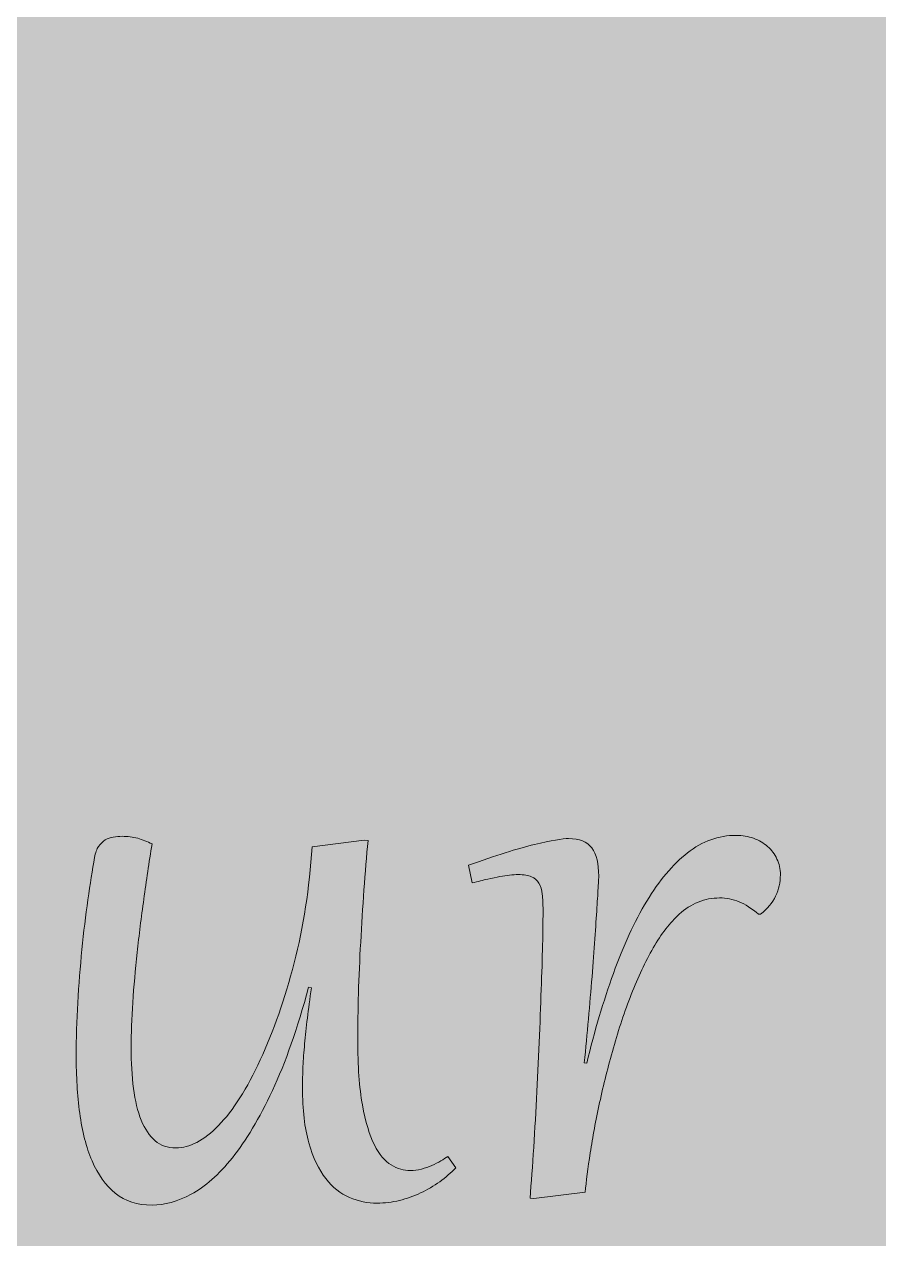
# Model space of a CAD drawing. Extents: x -4214 to -1795, y -2227 to -856.
# Drawn here: x -2511.3 to -2441.2, y -1641.1 to -1541.4 of the extents above; entities that cross this region are included whole.
import ezdxf

# ---------------------------------------------------------------- set-up
doc = ezdxf.new("R2010")
doc.units = 0
doc.header["$MEASUREMENT"] = 0
doc.layers.add('Layer 1', color=7, linetype='Continuous')

# ---------------------------------------------------------------- blocks, each defined once
blk = doc.blocks.new('block 14')
at = {"layer": 'Layer 1', "true_color": 0x2a3f49}
h = blk.add_hatch(color=149, dxfattribs=at)
h.dxf.hatch_style = 2
edge = h.paths.add_edge_path()
edge.add_spline(control_points=[(-2483.139, -1608.422), (-2483.259, -1609.697), (-2483.37, -1611.053), (-2483.472, -1612.482), (-2483.572, -1613.91), (-2483.661, -1615.339), (-2483.743, -1616.772), (-2483.823, -1618.201), (-2483.884, -1619.598), (-2483.925, -1620.97), (-2483.963, -1622.337), (-2483.984, -1623.602), (-2483.984, -1624.754), (-2483.984, -1626.945), (-2483.856, -1628.732), (-2483.602, -1630.125), (-2483.346, -1631.512), (-2483.019, -1632.608), (-2482.614, -1633.406), (-2482.212, -1634.205), (-2481.752, -1634.753), (-2481.235, -1635.055), (-2480.72, -1635.357), (-2480.198, -1635.511), (-2479.676, -1635.511), (-2479.366, -1635.511), (-2479.061, -1635.47), (-2478.759, -1635.388), (-2478.457, -1635.311), (-2478.17, -1635.214), (-2477.902, -1635.096), (-2477.635, -1634.983), (-2477.39, -1634.86), (-2477.167, -1634.722), (-2476.947, -1634.589), (-2476.755, -1634.471), (-2476.593, -1634.364), (-2476.593, -1634.364), (-2475.928, -1635.29), (-2475.928, -1635.29), (-2476.32, -1635.69), (-2476.762, -1636.069), (-2477.259, -1636.427), (-2477.756, -1636.78), (-2478.278, -1637.093), (-2478.828, -1637.354), (-2479.379, -1637.615), (-2479.957, -1637.82), (-2480.561, -1637.968), (-2481.165, -1638.117), (-2481.777, -1638.188), (-2482.394, -1638.188), (-2483.172, -1638.188), (-2483.928, -1638.035), (-2484.66, -1637.727), (-2485.392, -1637.415), (-2486.042, -1636.898), (-2486.613, -1636.166), (-2487.184, -1635.434), (-2487.645, -1634.461), (-2487.993, -1633.243), (-2488.341, -1632.029), (-2488.515, -1630.524), (-2488.515, -1628.722), (-2488.515, -1628.148), (-2488.502, -1627.565), (-2488.477, -1626.981), (-2488.448, -1626.397), (-2488.405, -1625.778), (-2488.343, -1625.117), (-2488.285, -1624.462), (-2488.208, -1623.756), (-2488.113, -1623.003), (-2488.018, -1622.25), (-2487.911, -1621.421), (-2487.79, -1620.504), (-2487.79, -1620.504), (-2488.013, -1620.469), (-2488.013, -1620.469), (-2488.925, -1623.837), (-2489.915, -1626.664), (-2490.983, -1628.947), (-2492.05, -1631.225), (-2493.146, -1633.068), (-2494.264, -1634.461), (-2495.386, -1635.859), (-2496.512, -1636.857), (-2497.638, -1637.451), (-2498.767, -1638.05), (-2499.84, -1638.347), (-2500.861, -1638.347), (-2502.07, -1638.347), (-2503.073, -1638.024), (-2503.872, -1637.374), (-2504.67, -1636.724), (-2505.308, -1635.833), (-2505.784, -1634.712), (-2506.263, -1633.596), (-2506.598, -1632.29), (-2506.793, -1630.805), (-2506.987, -1629.326), (-2507.084, -1627.749), (-2507.084, -1626.085), (-2507.084, -1624.677), (-2507.041, -1623.228), (-2506.954, -1621.743), (-2506.867, -1620.264), (-2506.752, -1618.805), (-2506.611, -1617.376), (-2506.47, -1615.943), (-2506.309, -1614.581), (-2506.127, -1613.286), (-2505.945, -1611.99), (-2505.761, -1610.833), (-2505.574, -1609.814), (-2505.508, -1609.435), (-2505.395, -1609.133), (-2505.241, -1608.908), (-2505.088, -1608.678), (-2504.909, -1608.504), (-2504.706, -1608.381), (-2504.507, -1608.263), (-2504.284, -1608.181), (-2504.043, -1608.14), (-2503.8, -1608.099), (-2503.559, -1608.079), (-2503.319, -1608.079), (-2502.861, -1608.079), (-2502.436, -1608.135), (-2502.039, -1608.242), (-2501.642, -1608.35), (-2501.25, -1608.504), (-2500.861, -1608.703), (-2501.102, -1610.224), (-2501.327, -1611.734), (-2501.535, -1613.234), (-2501.745, -1614.74), (-2501.926, -1616.199), (-2502.08, -1617.617), (-2502.233, -1619.035), (-2502.354, -1620.397), (-2502.441, -1621.713), (-2502.53, -1623.028), (-2502.574, -1624.257), (-2502.574, -1625.399), (-2502.574, -1626.638), (-2502.51, -1627.759), (-2502.382, -1628.773), (-2502.254, -1629.787), (-2502.041, -1630.657), (-2501.747, -1631.379), (-2501.453, -1632.106), (-2501.071, -1632.669), (-2500.61, -1633.063), (-2500.147, -1633.458), (-2499.579, -1633.657), (-2498.908, -1633.657), (-2497.766, -1633.657), (-2496.599, -1633.043), (-2495.404, -1631.814), (-2494.208, -1630.585), (-2493.066, -1628.788), (-2491.978, -1626.428), (-2490.893, -1624.063), (-2489.966, -1621.411), (-2489.201, -1618.462), (-2488.436, -1615.518), (-2487.947, -1612.338), (-2487.732, -1608.929), (-2487.732, -1608.929), (-2483.462, -1608.401), (-2483.462, -1608.401), (-2483.462, -1608.401), (-2483.139, -1608.422), (-2483.139, -1608.422)], knot_values=[0, 0, 0, 0, 1, 1, 1, 2, 2, 2, 3, 3, 3, 4, 4, 4, 5, 5, 5, 6, 6, 6, 7, 7, 7, 8, 8, 8, 9, 9, 9, 10, 10, 10, 11, 11, 11, 12, 12, 12, 13, 13, 13, 14, 14, 14, 15, 15, 15, 16, 16, 16, 17, 17, 17, 18, 18, 18, 19, 19, 19, 20, 20, 20, 21, 21, 21, 22, 22, 22, 23, 23, 23, 24, 24, 24, 25, 25, 25, 26, 26, 26, 27, 27, 27, 28, 28, 28, 29, 29, 29, 30, 30, 30, 31, 31, 31, 32, 32, 32, 33, 33, 33, 34, 34, 34, 35, 35, 35, 36, 36, 36, 37, 37, 37, 38, 38, 38, 39, 39, 39, 40, 40, 40, 41, 41, 41, 42, 42, 42, 43, 43, 43, 44, 44, 44, 45, 45, 45, 46, 46, 46, 47, 47, 47, 48, 48, 48, 49, 49, 49, 50, 50, 50, 51, 51, 51, 52, 52, 52, 53, 53, 53, 54, 54, 54, 55, 55, 55, 56, 56, 56, 57, 57, 57, 58, 58, 58, 58], degree=3, periodic=1)
h = blk.add_hatch(color=149, dxfattribs=at)
h.dxf.hatch_style = 2
edge = h.paths.add_edge_path()
edge.add_spline(control_points=[(-2469.526, -1637.804), (-2469.526, -1637.804), (-2469.848, -1637.784), (-2469.848, -1637.784), (-2469.741, -1636.509), (-2469.641, -1635.121), (-2469.546, -1633.616), (-2469.454, -1632.111), (-2469.364, -1630.585), (-2469.285, -1629.034), (-2469.206, -1627.483), (-2469.134, -1625.947), (-2469.072, -1624.421), (-2469.014, -1622.901), (-2468.96, -1621.477), (-2468.911, -1620.156), (-2468.865, -1618.83), (-2468.832, -1617.648), (-2468.811, -1616.598), (-2468.791, -1615.554), (-2468.781, -1614.724), (-2468.781, -1614.12), (-2468.781, -1613.623), (-2468.801, -1613.198), (-2468.842, -1612.835), (-2468.883, -1612.471), (-2468.973, -1612.169), (-2469.113, -1611.929), (-2469.254, -1611.683), (-2469.459, -1611.509), (-2469.728, -1611.391), (-2469.997, -1611.279), (-2470.36, -1611.222), (-2470.816, -1611.222), (-2471.044, -1611.222), (-2471.279, -1611.238), (-2471.52, -1611.263), (-2471.763, -1611.289), (-2472.032, -1611.33), (-2472.326, -1611.381), (-2472.62, -1611.437), (-2472.953, -1611.509), (-2473.322, -1611.596), (-2473.693, -1611.683), (-2474.118, -1611.785), (-2474.602, -1611.908), (-2474.602, -1611.908), (-2474.904, -1610.459), (-2474.904, -1610.459), (-2472.674, -1609.65), (-2470.87, -1609.082), (-2469.487, -1608.754), (-2468.105, -1608.427), (-2467.17, -1608.263), (-2466.687, -1608.263), (-2465.801, -1608.263), (-2465.166, -1608.519), (-2464.785, -1609.036), (-2464.401, -1609.553), (-2464.211, -1610.321), (-2464.211, -1611.345), (-2464.211, -1611.437), (-2464.224, -1611.714), (-2464.25, -1612.169), (-2464.278, -1612.625), (-2464.314, -1613.219), (-2464.362, -1613.951), (-2464.408, -1614.683), (-2464.465, -1615.533), (-2464.531, -1616.501), (-2464.6, -1617.463), (-2464.677, -1618.503), (-2464.764, -1619.608), (-2464.851, -1620.719), (-2464.948, -1621.871), (-2465.056, -1623.075), (-2465.163, -1624.278), (-2465.276, -1625.476), (-2465.399, -1626.669), (-2465.399, -1626.669), (-2465.197, -1626.689), (-2465.197, -1626.689), (-2464.552, -1624.058), (-2463.825, -1621.605), (-2463.011, -1619.327), (-2462.199, -1617.054), (-2461.288, -1615.077), (-2460.274, -1613.398), (-2459.26, -1611.719), (-2458.144, -1610.398), (-2456.931, -1609.441), (-2455.715, -1608.478), (-2454.381, -1608.002), (-2452.932, -1608.002), (-2452.423, -1608.002), (-2451.944, -1608.079), (-2451.501, -1608.242), (-2451.058, -1608.401), (-2450.677, -1608.626), (-2450.354, -1608.918), (-2450.032, -1609.205), (-2449.778, -1609.548), (-2449.589, -1609.942), (-2449.402, -1610.342), (-2449.307, -1610.772), (-2449.307, -1611.243), (-2449.307, -1611.847), (-2449.438, -1612.425), (-2449.699, -1612.983), (-2449.963, -1613.541), (-2450.375, -1614.033), (-2450.938, -1614.463), (-2450.938, -1614.463), (-2451.099, -1614.463), (-2451.099, -1614.463), (-2451.663, -1613.997), (-2452.198, -1613.654), (-2452.702, -1613.449), (-2453.204, -1613.239), (-2453.739, -1613.137), (-2454.302, -1613.137), (-2454.906, -1613.137), (-2455.49, -1613.25), (-2456.053, -1613.48), (-2456.619, -1613.705), (-2457.136, -1614.033), (-2457.604, -1614.463), (-2458.369, -1615.164), (-2459.081, -1616.086), (-2459.739, -1617.233), (-2460.397, -1618.38), (-2460.999, -1619.655), (-2461.541, -1621.052), (-2462.086, -1622.445), (-2462.575, -1623.914), (-2463.011, -1625.45), (-2463.448, -1626.986), (-2463.825, -1628.486), (-2464.14, -1629.94), (-2464.454, -1631.399), (-2464.71, -1632.766), (-2464.905, -1634.051), (-2465.099, -1635.331), (-2465.238, -1636.412), (-2465.317, -1637.282), (-2465.317, -1637.282), (-2469.526, -1637.804), (-2469.526, -1637.804)], knot_values=[0, 0, 0, 0, 1, 1, 1, 2, 2, 2, 3, 3, 3, 4, 4, 4, 5, 5, 5, 6, 6, 6, 7, 7, 7, 8, 8, 8, 9, 9, 9, 10, 10, 10, 11, 11, 11, 12, 12, 12, 13, 13, 13, 14, 14, 14, 15, 15, 15, 16, 16, 16, 17, 17, 17, 18, 18, 18, 19, 19, 19, 20, 20, 20, 21, 21, 21, 22, 22, 22, 23, 23, 23, 24, 24, 24, 25, 25, 25, 26, 26, 26, 27, 27, 27, 28, 28, 28, 29, 29, 29, 30, 30, 30, 31, 31, 31, 32, 32, 32, 33, 33, 33, 34, 34, 34, 35, 35, 35, 36, 36, 36, 37, 37, 37, 38, 38, 38, 39, 39, 39, 40, 40, 40, 41, 41, 41, 42, 42, 42, 43, 43, 43, 44, 44, 44, 45, 45, 45, 46, 46, 46, 47, 47, 47, 48, 48, 48, 49, 49, 49, 49], degree=3, periodic=1)
at = {"layer": 'Layer 1', "lineweight": 0}
for points, knots in [([(-2483.139, -1608.422), (-2483.259, -1609.697), (-2483.37, -1611.053), (-2483.472, -1612.482), (-2483.572, -1613.91), (-2483.661, -1615.339), (-2483.743, -1616.772), (-2483.823, -1618.201), (-2483.884, -1619.598), (-2483.925, -1620.97), (-2483.963, -1622.337), (-2483.984, -1623.602), (-2483.984, -1624.754), (-2483.984, -1626.945), (-2483.856, -1628.732), (-2483.602, -1630.125), (-2483.346, -1631.512), (-2483.019, -1632.608), (-2482.614, -1633.406), (-2482.212, -1634.205), (-2481.752, -1634.753), (-2481.235, -1635.055), (-2480.72, -1635.357), (-2480.198, -1635.511), (-2479.676, -1635.511), (-2479.366, -1635.511), (-2479.061, -1635.47), (-2478.759, -1635.388), (-2478.457, -1635.311), (-2478.17, -1635.214), (-2477.902, -1635.096), (-2477.635, -1634.983), (-2477.39, -1634.86), (-2477.167, -1634.722), (-2476.947, -1634.589), (-2476.755, -1634.471), (-2476.593, -1634.364), (-2476.593, -1634.364), (-2475.928, -1635.29), (-2475.928, -1635.29), (-2476.32, -1635.69), (-2476.762, -1636.069), (-2477.259, -1636.427), (-2477.756, -1636.78), (-2478.278, -1637.093), (-2478.828, -1637.354), (-2479.379, -1637.615), (-2479.957, -1637.82), (-2480.561, -1637.968), (-2481.165, -1638.117), (-2481.777, -1638.188), (-2482.394, -1638.188), (-2483.172, -1638.188), (-2483.928, -1638.035), (-2484.66, -1637.727), (-2485.392, -1637.415), (-2486.042, -1636.898), (-2486.613, -1636.166), (-2487.184, -1635.434), (-2487.645, -1634.461), (-2487.993, -1633.243), (-2488.341, -1632.029), (-2488.515, -1630.524), (-2488.515, -1628.722), (-2488.515, -1628.148), (-2488.502, -1627.565), (-2488.477, -1626.981), (-2488.448, -1626.397), (-2488.405, -1625.778), (-2488.343, -1625.117), (-2488.285, -1624.462), (-2488.208, -1623.756), (-2488.113, -1623.003), (-2488.018, -1622.25), (-2487.911, -1621.421), (-2487.79, -1620.504), (-2487.79, -1620.504), (-2488.013, -1620.469), (-2488.013, -1620.469), (-2488.925, -1623.837), (-2489.915, -1626.664), (-2490.983, -1628.947), (-2492.05, -1631.225), (-2493.146, -1633.068), (-2494.264, -1634.461), (-2495.386, -1635.859), (-2496.512, -1636.857), (-2497.638, -1637.451), (-2498.767, -1638.05), (-2499.84, -1638.347), (-2500.861, -1638.347), (-2502.07, -1638.347), (-2503.073, -1638.024), (-2503.872, -1637.374), (-2504.67, -1636.724), (-2505.308, -1635.833), (-2505.784, -1634.712), (-2506.263, -1633.596), (-2506.598, -1632.29), (-2506.793, -1630.805), (-2506.987, -1629.326), (-2507.084, -1627.749), (-2507.084, -1626.085), (-2507.084, -1624.677), (-2507.041, -1623.228), (-2506.954, -1621.743), (-2506.867, -1620.264), (-2506.752, -1618.805), (-2506.611, -1617.376), (-2506.47, -1615.943), (-2506.309, -1614.581), (-2506.127, -1613.286), (-2505.945, -1611.99), (-2505.761, -1610.833), (-2505.574, -1609.814), (-2505.508, -1609.435), (-2505.395, -1609.133), (-2505.241, -1608.908), (-2505.088, -1608.678), (-2504.909, -1608.504), (-2504.706, -1608.381), (-2504.507, -1608.263), (-2504.284, -1608.181), (-2504.043, -1608.14), (-2503.8, -1608.099), (-2503.559, -1608.079), (-2503.319, -1608.079), (-2502.861, -1608.079), (-2502.436, -1608.135), (-2502.039, -1608.242), (-2501.642, -1608.35), (-2501.25, -1608.504), (-2500.861, -1608.703), (-2501.102, -1610.224), (-2501.327, -1611.734), (-2501.535, -1613.234), (-2501.745, -1614.74), (-2501.926, -1616.199), (-2502.08, -1617.617), (-2502.233, -1619.035), (-2502.354, -1620.397), (-2502.441, -1621.713), (-2502.53, -1623.028), (-2502.574, -1624.257), (-2502.574, -1625.399), (-2502.574, -1626.638), (-2502.51, -1627.759), (-2502.382, -1628.773), (-2502.254, -1629.787), (-2502.041, -1630.657), (-2501.747, -1631.379), (-2501.453, -1632.106), (-2501.071, -1632.669), (-2500.61, -1633.063), (-2500.147, -1633.458), (-2499.579, -1633.657), (-2498.908, -1633.657), (-2497.766, -1633.657), (-2496.599, -1633.043), (-2495.404, -1631.814), (-2494.208, -1630.585), (-2493.066, -1628.788), (-2491.978, -1626.428), (-2490.893, -1624.063), (-2489.966, -1621.411), (-2489.201, -1618.462), (-2488.436, -1615.518), (-2487.947, -1612.338), (-2487.732, -1608.929), (-2487.732, -1608.929), (-2483.462, -1608.401), (-2483.462, -1608.401), (-2483.462, -1608.401), (-2483.139, -1608.422), (-2483.139, -1608.422)], [0, 0, 0, 0, 1, 1, 1, 2, 2, 2, 3, 3, 3, 4, 4, 4, 5, 5, 5, 6, 6, 6, 7, 7, 7, 8, 8, 8, 9, 9, 9, 10, 10, 10, 11, 11, 11, 12, 12, 12, 13, 13, 13, 14, 14, 14, 15, 15, 15, 16, 16, 16, 17, 17, 17, 18, 18, 18, 19, 19, 19, 20, 20, 20, 21, 21, 21, 22, 22, 22, 23, 23, 23, 24, 24, 24, 25, 25, 25, 26, 26, 26, 27, 27, 27, 28, 28, 28, 29, 29, 29, 30, 30, 30, 31, 31, 31, 32, 32, 32, 33, 33, 33, 34, 34, 34, 35, 35, 35, 36, 36, 36, 37, 37, 37, 38, 38, 38, 39, 39, 39, 40, 40, 40, 41, 41, 41, 42, 42, 42, 43, 43, 43, 44, 44, 44, 45, 45, 45, 46, 46, 46, 47, 47, 47, 48, 48, 48, 49, 49, 49, 50, 50, 50, 51, 51, 51, 52, 52, 52, 53, 53, 53, 54, 54, 54, 55, 55, 55, 56, 56, 56, 57, 57, 57, 58, 58, 58, 58]), ([(-2469.526, -1637.804), (-2469.526, -1637.804), (-2469.848, -1637.784), (-2469.848, -1637.784), (-2469.741, -1636.509), (-2469.641, -1635.121), (-2469.546, -1633.616), (-2469.454, -1632.111), (-2469.364, -1630.585), (-2469.285, -1629.034), (-2469.206, -1627.483), (-2469.134, -1625.947), (-2469.072, -1624.421), (-2469.014, -1622.901), (-2468.96, -1621.477), (-2468.911, -1620.156), (-2468.865, -1618.83), (-2468.832, -1617.648), (-2468.811, -1616.598), (-2468.791, -1615.554), (-2468.781, -1614.724), (-2468.781, -1614.12), (-2468.781, -1613.623), (-2468.801, -1613.198), (-2468.842, -1612.835), (-2468.883, -1612.471), (-2468.973, -1612.169), (-2469.113, -1611.929), (-2469.254, -1611.683), (-2469.459, -1611.509), (-2469.728, -1611.391), (-2469.997, -1611.279), (-2470.36, -1611.222), (-2470.816, -1611.222), (-2471.044, -1611.222), (-2471.279, -1611.238), (-2471.52, -1611.263), (-2471.763, -1611.289), (-2472.032, -1611.33), (-2472.326, -1611.381), (-2472.62, -1611.437), (-2472.953, -1611.509), (-2473.322, -1611.596), (-2473.693, -1611.683), (-2474.118, -1611.785), (-2474.602, -1611.908), (-2474.602, -1611.908), (-2474.904, -1610.459), (-2474.904, -1610.459), (-2472.674, -1609.65), (-2470.87, -1609.082), (-2469.487, -1608.754), (-2468.105, -1608.427), (-2467.17, -1608.263), (-2466.687, -1608.263), (-2465.801, -1608.263), (-2465.166, -1608.519), (-2464.785, -1609.036), (-2464.401, -1609.553), (-2464.211, -1610.321), (-2464.211, -1611.345), (-2464.211, -1611.437), (-2464.224, -1611.714), (-2464.25, -1612.169), (-2464.278, -1612.625), (-2464.314, -1613.219), (-2464.362, -1613.951), (-2464.408, -1614.683), (-2464.465, -1615.533), (-2464.531, -1616.501), (-2464.6, -1617.463), (-2464.677, -1618.503), (-2464.764, -1619.608), (-2464.851, -1620.719), (-2464.948, -1621.871), (-2465.056, -1623.075), (-2465.163, -1624.278), (-2465.276, -1625.476), (-2465.399, -1626.669), (-2465.399, -1626.669), (-2465.197, -1626.689), (-2465.197, -1626.689), (-2464.552, -1624.058), (-2463.825, -1621.605), (-2463.011, -1619.327), (-2462.199, -1617.054), (-2461.288, -1615.077), (-2460.274, -1613.398), (-2459.26, -1611.719), (-2458.144, -1610.398), (-2456.931, -1609.441), (-2455.715, -1608.478), (-2454.381, -1608.002), (-2452.932, -1608.002), (-2452.423, -1608.002), (-2451.944, -1608.079), (-2451.501, -1608.242), (-2451.058, -1608.401), (-2450.677, -1608.626), (-2450.354, -1608.918), (-2450.032, -1609.205), (-2449.778, -1609.548), (-2449.589, -1609.942), (-2449.402, -1610.342), (-2449.307, -1610.772), (-2449.307, -1611.243), (-2449.307, -1611.847), (-2449.438, -1612.425), (-2449.699, -1612.983), (-2449.963, -1613.541), (-2450.375, -1614.033), (-2450.938, -1614.463), (-2450.938, -1614.463), (-2451.099, -1614.463), (-2451.099, -1614.463), (-2451.663, -1613.997), (-2452.198, -1613.654), (-2452.702, -1613.449), (-2453.204, -1613.239), (-2453.739, -1613.137), (-2454.302, -1613.137), (-2454.906, -1613.137), (-2455.49, -1613.25), (-2456.053, -1613.48), (-2456.619, -1613.705), (-2457.136, -1614.033), (-2457.604, -1614.463), (-2458.369, -1615.164), (-2459.081, -1616.086), (-2459.739, -1617.233), (-2460.397, -1618.38), (-2460.999, -1619.655), (-2461.541, -1621.052), (-2462.086, -1622.445), (-2462.575, -1623.914), (-2463.011, -1625.45), (-2463.448, -1626.986), (-2463.825, -1628.486), (-2464.14, -1629.94), (-2464.454, -1631.399), (-2464.71, -1632.766), (-2464.905, -1634.051), (-2465.099, -1635.331), (-2465.238, -1636.412), (-2465.317, -1637.282), (-2465.317, -1637.282), (-2469.526, -1637.804), (-2469.526, -1637.804)], [0, 0, 0, 0, 1, 1, 1, 2, 2, 2, 3, 3, 3, 4, 4, 4, 5, 5, 5, 6, 6, 6, 7, 7, 7, 8, 8, 8, 9, 9, 9, 10, 10, 10, 11, 11, 11, 12, 12, 12, 13, 13, 13, 14, 14, 14, 15, 15, 15, 16, 16, 16, 17, 17, 17, 18, 18, 18, 19, 19, 19, 20, 20, 20, 21, 21, 21, 22, 22, 22, 23, 23, 23, 24, 24, 24, 25, 25, 25, 26, 26, 26, 27, 27, 27, 28, 28, 28, 29, 29, 29, 30, 30, 30, 31, 31, 31, 32, 32, 32, 33, 33, 33, 34, 34, 34, 35, 35, 35, 36, 36, 36, 37, 37, 37, 38, 38, 38, 39, 39, 39, 40, 40, 40, 41, 41, 41, 42, 42, 42, 43, 43, 43, 44, 44, 44, 45, 45, 45, 46, 46, 46, 47, 47, 47, 48, 48, 48, 49, 49, 49, 49])]:
    blk.add_open_spline(points, degree=3, knots=knots, dxfattribs=at)
blk = doc.blocks.new('block 13')
at = {"layer": 'Layer 1'}
blk.add_blockref('block 14', (0, 0), dxfattribs=at)
blk = doc.blocks.new('block 3')
at = {"layer": 'Layer 1'}
blk.add_blockref('block 13', (0, 0), dxfattribs=at)
blk = doc.blocks.new('block 2')
at = {"layer": 'Layer 1', "true_color": 0xd1f7fe}
h = blk.add_hatch(color=7, dxfattribs=at)
h.dxf.hatch_style = 2
edge = h.paths.add_edge_path()
edge.add_spline(control_points=[(-1794.659, -1541.431), (-1798.649, -1538.412), (-1802.263, -1532.957), (-1802.263, -1532.957), (-1818.61, -1510.462), (-1812.956, -1476.786), (-1816.44, -1444.447), (-1820.965, -1402.431), (-1845.854, -1390.896), (-1845.854, -1390.896), (-1804.05, -1322.514), (-1892.292, -1300.542), (-1892.292, -1235.18), (-1892.292, -1185.07), (-1862.628, -1142.357), (-1862.628, -1091.812), (-1862.628, -1048.7), (-1902.166, -1036.972), (-1902.166, -1036.972), (-1867.403, -1000.374), (-1890.029, -934.189), (-1946.844, -934.189), (-2005.099, -934.189), (-2041.371, -964.397), (-2090.141, -964.397), (-2164.557, -964.397), (-2207.797, -887.503), (-2269.21, -938.656), (-2361.653, -869.927), (-2476.864, -966.117), (-2551.279, -966.117), (-2625.692, -966.117), (-2641.586, -875.556), (-2696.264, -901.096), (-2661.195, -910.159), (-2669.29, -950.941), (-2696.643, -950.941), (-2728.631, -950.941), (-2744.91, -917.987), (-2781.111, -917.987), (-2815.612, -917.987), (-2899.41, -972.274), (-2996.855, -864.274), (-2996.855, -864.274), (-2999.685, -861.048), (-3004.227, -855.723), (-3008.771, -861.048), (-3011.602, -864.274), (-3011.602, -864.274), (-3109.046, -972.274), (-3192.844, -917.987), (-3227.345, -917.987), (-3263.546, -917.987), (-3279.825, -950.941), (-3311.816, -950.941), (-3339.168, -950.941), (-3347.261, -910.159), (-3312.192, -901.096), (-3366.87, -875.556), (-3382.764, -966.117), (-3457.177, -966.117), (-3531.593, -966.117), (-3646.803, -869.927), (-3739.248, -938.656), (-3800.66, -887.503), (-3843.9, -964.397), (-3918.315, -964.397), (-3967.085, -964.397), (-4003.357, -934.189), (-4061.612, -934.189), (-4118.429, -934.189), (-4141.053, -1000.374), (-4106.29, -1036.972), (-4106.29, -1036.972), (-4145.828, -1048.7), (-4145.828, -1091.812), (-4145.828, -1142.357), (-4116.166, -1185.07), (-4116.166, -1235.18), (-4116.166, -1300.542), (-4204.407, -1322.514), (-4162.603, -1390.896), (-4162.603, -1390.896), (-4187.491, -1402.431), (-4192.018, -1444.447), (-4195.5, -1476.786), (-4189.846, -1510.462), (-4206.193, -1532.957), (-4206.193, -1532.957), (-4209.854, -1538.247), (-4213.797, -1541.431), (-4209.783, -1544.99), (-4206.193, -1549.904), (-4206.193, -1549.904), (-4189.846, -1572.399), (-4195.5, -1606.075), (-4192.018, -1638.414), (-4187.491, -1680.43), (-4162.603, -1691.965), (-4162.603, -1691.965), (-4204.407, -1760.348), (-4116.166, -1782.319), (-4116.166, -1847.681), (-4116.166, -1897.791), (-4145.828, -1940.504), (-4145.828, -1991.049), (-4145.828, -2034.161), (-4106.29, -2045.889), (-4106.29, -2045.889), (-4141.053, -2082.487), (-4118.429, -2148.672), (-4061.612, -2148.672), (-4003.357, -2148.672), (-3967.085, -2118.464), (-3918.315, -2118.464), (-3843.9, -2118.464), (-3800.66, -2195.358), (-3739.248, -2144.207), (-3646.803, -2212.934), (-3531.593, -2116.744), (-3457.177, -2116.744), (-3382.764, -2116.744), (-3366.87, -2207.305), (-3312.192, -2181.765), (-3347.261, -2172.702), (-3339.168, -2131.92), (-3311.816, -2131.92), (-3279.825, -2131.92), (-3263.546, -2164.874), (-3227.345, -2164.874), (-3192.844, -2164.874), (-3109.046, -2110.587), (-3011.602, -2218.587), (-3011.602, -2218.587), (-3008.771, -2221.813), (-3004.227, -2227.138), (-2999.685, -2221.813), (-2996.855, -2218.587), (-2996.855, -2218.587), (-2899.41, -2110.587), (-2815.612, -2164.874), (-2781.111, -2164.874), (-2744.91, -2164.874), (-2728.631, -2131.92), (-2696.643, -2131.92), (-2669.29, -2131.92), (-2661.195, -2172.702), (-2696.264, -2181.765), (-2641.586, -2207.305), (-2625.692, -2116.744), (-2551.279, -2116.744), (-2476.864, -2116.744), (-2361.653, -2212.934), (-2269.21, -2144.207), (-2207.797, -2195.358), (-2164.557, -2118.464), (-2090.141, -2118.464), (-2041.371, -2118.464), (-2005.099, -2148.672), (-1946.844, -2148.672), (-1890.029, -2148.672), (-1867.403, -2082.487), (-1902.166, -2045.889), (-1902.166, -2045.889), (-1862.628, -2034.161), (-1862.628, -1991.049), (-1862.628, -1940.504), (-1892.292, -1897.791), (-1892.292, -1847.681), (-1892.292, -1782.319), (-1804.05, -1760.348), (-1845.854, -1691.965), (-1845.854, -1691.965), (-1820.965, -1680.43), (-1816.44, -1638.414), (-1812.956, -1606.075), (-1818.61, -1572.399), (-1802.263, -1549.904), (-1802.263, -1549.904), (-1799.123, -1544.754), (-1794.659, -1541.431)], knot_values=[0, 0, 0, 0, 1, 1, 1, 2, 2, 2, 3, 3, 3, 4, 4, 4, 5, 5, 5, 6, 6, 6, 7, 7, 7, 8, 8, 8, 9, 9, 9, 10, 10, 10, 11, 11, 11, 12, 12, 12, 13, 13, 13, 14, 14, 14, 15, 15, 15, 16, 16, 16, 17, 17, 17, 18, 18, 18, 19, 19, 19, 20, 20, 20, 21, 21, 21, 22, 22, 22, 23, 23, 23, 24, 24, 24, 25, 25, 25, 26, 26, 26, 27, 27, 27, 28, 28, 28, 29, 29, 29, 30, 30, 30, 31, 31, 31, 32, 32, 32, 33, 33, 33, 34, 34, 34, 35, 35, 35, 36, 36, 36, 37, 37, 37, 38, 38, 38, 39, 39, 39, 40, 40, 40, 41, 41, 41, 42, 42, 42, 43, 43, 43, 44, 44, 44, 45, 45, 45, 46, 46, 46, 47, 47, 47, 48, 48, 48, 49, 49, 49, 50, 50, 50, 51, 51, 51, 52, 52, 52, 53, 53, 53, 54, 54, 54, 55, 55, 55, 56, 56, 56, 57, 57, 57, 58, 58, 58, 59, 59, 59, 60, 60, 60, 60], degree=3, periodic=1)
at = {"layer": 'Layer 1', "lineweight": 0}
blk.add_open_spline([(-1794.659, -1541.431), (-1798.649, -1538.412), (-1802.263, -1532.957), (-1802.263, -1532.957), (-1818.61, -1510.462), (-1812.956, -1476.786), (-1816.44, -1444.447), (-1820.965, -1402.431), (-1845.854, -1390.896), (-1845.854, -1390.896), (-1804.05, -1322.514), (-1892.292, -1300.542), (-1892.292, -1235.18), (-1892.292, -1185.07), (-1862.628, -1142.357), (-1862.628, -1091.812), (-1862.628, -1048.7), (-1902.166, -1036.972), (-1902.166, -1036.972), (-1867.403, -1000.374), (-1890.029, -934.189), (-1946.844, -934.189), (-2005.099, -934.189), (-2041.371, -964.397), (-2090.141, -964.397), (-2164.557, -964.397), (-2207.797, -887.503), (-2269.21, -938.656), (-2361.653, -869.927), (-2476.864, -966.117), (-2551.279, -966.117), (-2625.692, -966.117), (-2641.586, -875.556), (-2696.264, -901.096), (-2661.195, -910.159), (-2669.29, -950.941), (-2696.643, -950.941), (-2728.631, -950.941), (-2744.91, -917.987), (-2781.111, -917.987), (-2815.612, -917.987), (-2899.41, -972.274), (-2996.855, -864.274), (-2996.855, -864.274), (-2999.685, -861.048), (-3004.227, -855.723), (-3008.771, -861.048), (-3011.602, -864.274), (-3011.602, -864.274), (-3109.046, -972.274), (-3192.844, -917.987), (-3227.345, -917.987), (-3263.546, -917.987), (-3279.825, -950.941), (-3311.816, -950.941), (-3339.168, -950.941), (-3347.261, -910.159), (-3312.192, -901.096), (-3366.87, -875.556), (-3382.764, -966.117), (-3457.177, -966.117), (-3531.593, -966.117), (-3646.803, -869.927), (-3739.248, -938.656), (-3800.66, -887.503), (-3843.9, -964.397), (-3918.315, -964.397), (-3967.085, -964.397), (-4003.357, -934.189), (-4061.612, -934.189), (-4118.429, -934.189), (-4141.053, -1000.374), (-4106.29, -1036.972), (-4106.29, -1036.972), (-4145.828, -1048.7), (-4145.828, -1091.812), (-4145.828, -1142.357), (-4116.166, -1185.07), (-4116.166, -1235.18), (-4116.166, -1300.542), (-4204.407, -1322.514), (-4162.603, -1390.896), (-4162.603, -1390.896), (-4187.491, -1402.431), (-4192.018, -1444.447), (-4195.5, -1476.786), (-4189.846, -1510.462), (-4206.193, -1532.957), (-4206.193, -1532.957), (-4209.854, -1538.247), (-4213.797, -1541.431), (-4209.783, -1544.99), (-4206.193, -1549.904), (-4206.193, -1549.904), (-4189.846, -1572.399), (-4195.5, -1606.075), (-4192.018, -1638.414), (-4187.491, -1680.43), (-4162.603, -1691.965), (-4162.603, -1691.965), (-4204.407, -1760.348), (-4116.166, -1782.319), (-4116.166, -1847.681), (-4116.166, -1897.791), (-4145.828, -1940.504), (-4145.828, -1991.049), (-4145.828, -2034.161), (-4106.29, -2045.889), (-4106.29, -2045.889), (-4141.053, -2082.487), (-4118.429, -2148.672), (-4061.612, -2148.672), (-4003.357, -2148.672), (-3967.085, -2118.464), (-3918.315, -2118.464), (-3843.9, -2118.464), (-3800.66, -2195.358), (-3739.248, -2144.207), (-3646.803, -2212.934), (-3531.593, -2116.744), (-3457.177, -2116.744), (-3382.764, -2116.744), (-3366.87, -2207.305), (-3312.192, -2181.765), (-3347.261, -2172.702), (-3339.168, -2131.92), (-3311.816, -2131.92), (-3279.825, -2131.92), (-3263.546, -2164.874), (-3227.345, -2164.874), (-3192.844, -2164.874), (-3109.046, -2110.587), (-3011.602, -2218.587), (-3011.602, -2218.587), (-3008.771, -2221.813), (-3004.227, -2227.138), (-2999.685, -2221.813), (-2996.855, -2218.587), (-2996.855, -2218.587), (-2899.41, -2110.587), (-2815.612, -2164.874), (-2781.111, -2164.874), (-2744.91, -2164.874), (-2728.631, -2131.92), (-2696.643, -2131.92), (-2669.29, -2131.92), (-2661.195, -2172.702), (-2696.264, -2181.765), (-2641.586, -2207.305), (-2625.692, -2116.744), (-2551.279, -2116.744), (-2476.864, -2116.744), (-2361.653, -2212.934), (-2269.21, -2144.207), (-2207.797, -2195.358), (-2164.557, -2118.464), (-2090.141, -2118.464), (-2041.371, -2118.464), (-2005.099, -2148.672), (-1946.844, -2148.672), (-1890.029, -2148.672), (-1867.403, -2082.487), (-1902.166, -2045.889), (-1902.166, -2045.889), (-1862.628, -2034.161), (-1862.628, -1991.049), (-1862.628, -1940.504), (-1892.292, -1897.791), (-1892.292, -1847.681), (-1892.292, -1782.319), (-1804.05, -1760.348), (-1845.854, -1691.965), (-1845.854, -1691.965), (-1820.965, -1680.43), (-1816.44, -1638.414), (-1812.956, -1606.075), (-1818.61, -1572.399), (-1802.263, -1549.904), (-1802.263, -1549.904), (-1799.123, -1544.754), (-1794.659, -1541.431)], degree=3, knots=[0, 0, 0, 0, 1, 1, 1, 2, 2, 2, 3, 3, 3, 4, 4, 4, 5, 5, 5, 6, 6, 6, 7, 7, 7, 8, 8, 8, 9, 9, 9, 10, 10, 10, 11, 11, 11, 12, 12, 12, 13, 13, 13, 14, 14, 14, 15, 15, 15, 16, 16, 16, 17, 17, 17, 18, 18, 18, 19, 19, 19, 20, 20, 20, 21, 21, 21, 22, 22, 22, 23, 23, 23, 24, 24, 24, 25, 25, 25, 26, 26, 26, 27, 27, 27, 28, 28, 28, 29, 29, 29, 30, 30, 30, 31, 31, 31, 32, 32, 32, 33, 33, 33, 34, 34, 34, 35, 35, 35, 36, 36, 36, 37, 37, 37, 38, 38, 38, 39, 39, 39, 40, 40, 40, 41, 41, 41, 42, 42, 42, 43, 43, 43, 44, 44, 44, 45, 45, 45, 46, 46, 46, 47, 47, 47, 48, 48, 48, 49, 49, 49, 50, 50, 50, 51, 51, 51, 52, 52, 52, 53, 53, 53, 54, 54, 54, 55, 55, 55, 56, 56, 56, 57, 57, 57, 58, 58, 58, 59, 59, 59, 60, 60, 60, 60], dxfattribs=at)
at = {"layer": 'Layer 1'}
blk.add_blockref('block 3', (0, 0), dxfattribs=at)

msp = doc.modelspace()

# ---------------------------------------------------------------- block references
at = {"layer": 'Layer 1'}
msp.add_blockref('block 2', (0, 0), dxfattribs=at)

doc.saveas('drawing.dxf')
